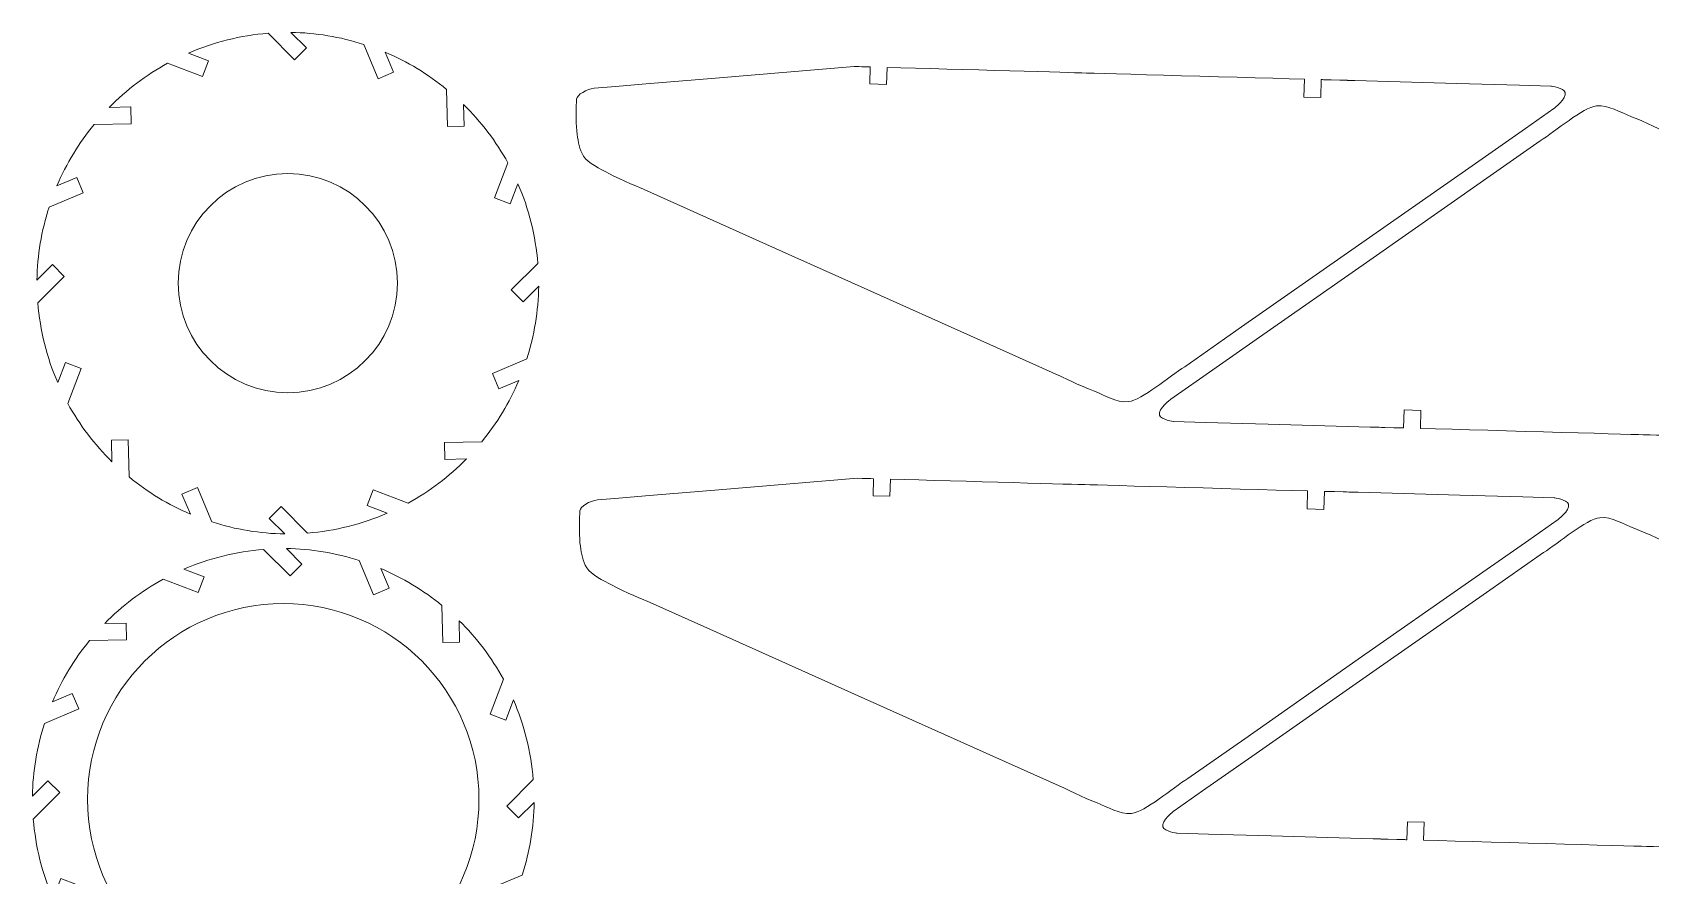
# Model space of a CAD drawing. Header units: millimetres. Extents: x -297 to 271, y -150 to 147.
# Drawn here: x -297.2 to -13.3, y -0.8 to 147.1 of the extents above; entities that cross this region are included whole.
import ezdxf

# ---------------------------------------------------------------- set-up
doc = ezdxf.new("R2010")
doc.units = ezdxf.units.MM
doc.header["$MEASUREMENT"] = 0
doc.layers.add('layer 1', color=7, linetype='Continuous')

msp = doc.modelspace()

# ---------------------------------------------------------------- linework, layer by layer
at = {"layer": 'layer 1', "color": 1, "lineweight": 9}
for points, knots in [([(-251.8144, 147.1419), (-251.8144, 147.1419), (-249.0903, 144.4178), (-249.0903, 144.4178), (-249.0903, 144.4178), (-249.0903, 144.4178), (-251.1722, 142.3359), (-251.1722, 142.3359), (-251.1722, 142.3359), (-251.1722, 142.3359), (-255.8145, 146.9782), (-255.8145, 146.9782), (-255.8145, 146.9782), (-260.6345, 146.5945), (-265.3645, 145.4228), (-269.8043, 143.5039), (-269.8043, 143.5039), (-269.8043, 143.5039), (-266.2523, 142.1496), (-266.2523, 142.1496), (-266.2523, 142.1496), (-266.2523, 142.1496), (-267.3013, 139.3979), (-267.3013, 139.3979), (-267.3013, 139.3979), (-267.3013, 139.3979), (-273.4385, 141.7378), (-273.4385, 141.7378), (-273.4385, 141.7378), (-277.2068, 139.6641), (-280.6629, 137.0411), (-283.6729, 133.972), (-283.6729, 133.972), (-283.6729, 133.972), (-279.9092, 134.0525), (-279.9092, 134.0525), (-279.9092, 134.0525), (-279.9092, 134.0525), (-279.8464, 131.109), (-279.8464, 131.109), (-279.8464, 131.109), (-279.8464, 131.109), (-286.3452, 130.969), (-286.3452, 130.969), (-286.3452, 130.969), (-289.0096, 127.7236), (-291.208, 124.0955), (-292.8474, 120.2308), (-292.8474, 120.2308), (-292.8474, 120.2308), (-289.3792, 121.6959), (-289.3792, 121.6959), (-289.3792, 121.6959), (-289.3792, 121.6959), (-288.2332, 118.9834), (-288.2332, 118.9834), (-288.2332, 118.9834), (-288.2332, 118.9834), (-294.242, 116.4456), (-294.242, 116.4456), (-294.242, 116.4456), (-295.572, 112.3218), (-296.2977, 108.0056), (-296.3675, 103.6788), (-296.3675, 103.6788), (-296.3675, 103.6788), (-293.6439, 106.4024), (-293.6439, 106.4024), (-293.6439, 106.4024), (-293.6439, 106.4024), (-291.562, 104.3205), (-291.562, 104.3205), (-291.562, 104.3205), (-291.562, 104.3205), (-296.2043, 99.6776), (-296.2043, 99.6776), (-296.2043, 99.6776), (-295.8191, 94.8554), (-294.6474, 90.1254), (-292.7285, 85.6856), (-292.7285, 85.6856), (-292.7285, 85.6856), (-291.3731, 89.2398), (-291.3731, 89.2398), (-291.3731, 89.2398), (-291.3731, 89.2398), (-288.622, 88.1908), (-288.622, 88.1908), (-288.622, 88.1908), (-288.622, 88.1908), (-290.9636, 82.0492), (-290.9636, 82.0492), (-290.9636, 82.0492), (-288.8919, 78.278), (-286.2688, 74.8111), (-283.1997, 71.7957), (-283.1997, 71.7957), (-283.1997, 71.7957), (-283.2807, 75.5831), (-283.2807, 75.5831), (-283.2807, 75.5831), (-283.2807, 75.5831), (-280.3367, 75.6459), (-280.3367, 75.6459), (-280.3367, 75.6459), (-280.3367, 75.6459), (-280.1967, 69.125), (-280.1967, 69.125), (-280.1967, 69.125), (-276.9399, 66.4581), (-273.3171, 64.2651), (-269.4471, 62.6258), (-269.4471, 62.6258), (-269.4471, 62.6258), (-270.9216, 66.1166), (-270.9216, 66.1166), (-270.9216, 66.1166), (-270.9216, 66.1166), (-268.2091, 67.2626), (-268.2091, 67.2626), (-268.2091, 67.2626), (-268.2091, 67.2626), (-265.6647, 61.2384), (-265.6647, 61.2384), (-265.6647, 61.2384), (-261.54, 59.9113), (-257.2292, 59.1965), (-252.9024, 59.1266), (-252.9024, 59.1266), (-252.9024, 59.1266), (-255.6265, 61.8507), (-255.6265, 61.8507), (-255.6265, 61.8507), (-255.6265, 61.8507), (-253.5446, 63.9326), (-253.5446, 63.9326), (-253.5446, 63.9326), (-253.5446, 63.9326), (-248.9017, 59.2903), (-248.9017, 59.2903), (-248.9017, 59.2903), (-244.0802, 59.6749), (-239.3502, 60.8466), (-234.9104, 62.7655), (-234.9104, 62.7655), (-234.9104, 62.7655), (-238.4646, 64.1209), (-238.4646, 64.1209), (-238.4646, 64.1209), (-238.4646, 64.1209), (-237.4156, 66.872), (-237.4156, 66.872), (-237.4156, 66.872), (-237.4156, 66.872), (-231.274, 64.5304), (-231.274, 64.5304), (-231.274, 64.5304), (-227.5028, 66.6022), (-224.0359, 69.2252), (-221.0205, 72.2943), (-221.0205, 72.2943), (-221.0205, 72.2943), (-224.8079, 72.2133), (-224.8079, 72.2133), (-224.8079, 72.2133), (-224.8079, 72.2133), (-224.8707, 75.1573), (-224.8707, 75.1573), (-224.8707, 75.1573), (-224.8707, 75.1573), (-218.3498, 75.2973), (-218.3498, 75.2973), (-218.3498, 75.2973), (-215.6829, 78.5541), (-213.4899, 82.1769), (-211.8506, 86.0469), (-211.8506, 86.0469), (-211.8506, 86.0469), (-215.3414, 84.5724), (-215.3414, 84.5724), (-215.3414, 84.5724), (-215.3414, 84.5724), (-216.4874, 87.2849), (-216.4874, 87.2849), (-216.4874, 87.2849), (-216.4874, 87.2849), (-210.4632, 89.8293), (-210.4632, 89.8293), (-210.4632, 89.8293), (-209.1362, 93.954), (-208.4214, 98.2648), (-208.3515, 102.5917), (-208.3515, 102.5917), (-208.3515, 102.5917), (-211.0756, 99.8676), (-211.0756, 99.8676), (-211.0756, 99.8676), (-211.0756, 99.8676), (-213.1575, 101.9495), (-213.1575, 101.9495), (-213.1575, 101.9495), (-213.1575, 101.9495), (-208.5152, 106.5924), (-208.5152, 106.5924), (-208.5152, 106.5924), (-208.8944, 111.409), (-210.0715, 116.1444), (-211.9904, 120.5842), (-211.9904, 120.5842), (-211.9904, 120.5842), (-213.3458, 117.0294), (-213.3458, 117.0294), (-213.3458, 117.0294), (-213.3458, 117.0294), (-216.0969, 118.0789), (-216.0969, 118.0789), (-216.0969, 118.0789), (-216.0969, 118.0789), (-213.7553, 124.22), (-213.7553, 124.22), (-213.7553, 124.22), (-215.8271, 127.9912), (-218.4501, 131.4581), (-221.5192, 134.4735), (-221.5192, 134.4735), (-221.5192, 134.4735), (-221.4382, 130.6861), (-221.4382, 130.6861), (-221.4382, 130.6861), (-221.4382, 130.6861), (-224.3822, 130.6233), (-224.3822, 130.6233), (-224.3822, 130.6233), (-224.3822, 130.6233), (-224.5222, 137.1442), (-224.5222, 137.1442), (-224.5222, 137.1442), (-227.779, 139.811), (-231.4018, 142.004), (-235.2718, 143.6434), (-235.2718, 143.6434), (-235.2718, 143.6434), (-233.7973, 140.1526), (-233.7973, 140.1526), (-233.7973, 140.1526), (-233.7973, 140.1526), (-236.5098, 139.0066), (-236.5098, 139.0066), (-236.5098, 139.0066), (-236.5098, 139.0066), (-239.0542, 145.0308), (-239.0542, 145.0308), (-239.0542, 145.0308), (-243.1788, 146.3578), (-247.4896, 147.0727), (-251.8165, 147.1425), (-251.8165, 147.1425), (-251.8165, 147.1425), (-251.8144, 147.1419), (-251.8144, 147.1419)], [0, 0, 0, 0, 0.01515152, 0.01515152, 0.01515152, 0.01515152, 0.03030303, 0.03030303, 0.03030303, 0.03030303, 0.04545455, 0.04545455, 0.04545455, 0.04545455, 0.06060606, 0.06060606, 0.06060606, 0.06060606, 0.07575758, 0.07575758, 0.07575758, 0.07575758, 0.09090909, 0.09090909, 0.09090909, 0.09090909, 0.10606061, 0.10606061, 0.10606061, 0.10606061, 0.12121212, 0.12121212, 0.12121212, 0.12121212, 0.13636364, 0.13636364, 0.13636364, 0.13636364, 0.15151515, 0.15151515, 0.15151515, 0.15151515, 0.16666667, 0.16666667, 0.16666667, 0.16666667, 0.18181818, 0.18181818, 0.18181818, 0.18181818, 0.1969697, 0.1969697, 0.1969697, 0.1969697, 0.21212121, 0.21212121, 0.21212121, 0.21212121, 0.22727273, 0.22727273, 0.22727273, 0.22727273, 0.24242424, 0.24242424, 0.24242424, 0.24242424, 0.25757576, 0.25757576, 0.25757576, 0.25757576, 0.27272727, 0.27272727, 0.27272727, 0.27272727, 0.28787879, 0.28787879, 0.28787879, 0.28787879, 0.3030303, 0.3030303, 0.3030303, 0.3030303, 0.31818182, 0.31818182, 0.31818182, 0.31818182, 0.33333333, 0.33333333, 0.33333333, 0.33333333, 0.34848485, 0.34848485, 0.34848485, 0.34848485, 0.36363636, 0.36363636, 0.36363636, 0.36363636, 0.37878788, 0.37878788, 0.37878788, 0.37878788, 0.39393939, 0.39393939, 0.39393939, 0.39393939, 0.40909091, 0.40909091, 0.40909091, 0.40909091, 0.42424242, 0.42424242, 0.42424242, 0.42424242, 0.43939394, 0.43939394, 0.43939394, 0.43939394, 0.45454545, 0.45454545, 0.45454545, 0.45454545, 0.46969697, 0.46969697, 0.46969697, 0.46969697, 0.48484848, 0.48484848, 0.48484848, 0.48484848, 0.5, 0.5, 0.5, 0.5, 0.51515152, 0.51515152, 0.51515152, 0.51515152, 0.53030303, 0.53030303, 0.53030303, 0.53030303, 0.54545455, 0.54545455, 0.54545455, 0.54545455, 0.56060606, 0.56060606, 0.56060606, 0.56060606, 0.57575758, 0.57575758, 0.57575758, 0.57575758, 0.59090909, 0.59090909, 0.59090909, 0.59090909, 0.60606061, 0.60606061, 0.60606061, 0.60606061, 0.62121212, 0.62121212, 0.62121212, 0.62121212, 0.63636364, 0.63636364, 0.63636364, 0.63636364, 0.65151515, 0.65151515, 0.65151515, 0.65151515, 0.66666667, 0.66666667, 0.66666667, 0.66666667, 0.68181818, 0.68181818, 0.68181818, 0.68181818, 0.6969697, 0.6969697, 0.6969697, 0.6969697, 0.71212121, 0.71212121, 0.71212121, 0.71212121, 0.72727273, 0.72727273, 0.72727273, 0.72727273, 0.74242424, 0.74242424, 0.74242424, 0.74242424, 0.75757576, 0.75757576, 0.75757576, 0.75757576, 0.77272727, 0.77272727, 0.77272727, 0.77272727, 0.78787879, 0.78787879, 0.78787879, 0.78787879, 0.8030303, 0.8030303, 0.8030303, 0.8030303, 0.81818182, 0.81818182, 0.81818182, 0.81818182, 0.83333333, 0.83333333, 0.83333333, 0.83333333, 0.84848485, 0.84848485, 0.84848485, 0.84848485, 0.86363636, 0.86363636, 0.86363636, 0.86363636, 0.87878788, 0.87878788, 0.87878788, 0.87878788, 0.89393939, 0.89393939, 0.89393939, 0.89393939, 0.90909091, 0.90909091, 0.90909091, 0.90909091, 0.92424242, 0.92424242, 0.92424242, 0.92424242, 0.93939394, 0.93939394, 0.93939394, 0.93939394, 0.95454545, 0.95454545, 0.95454545, 0.95454545, 0.96969697, 0.96969697, 0.96969697, 0.96969697, 1, 1, 1, 1]), ([(-233.1392, 103.1346), (-233.1392, 113.7496), (-241.7444, 122.3548), (-252.3594, 122.3548), (-252.3594, 122.3548), (-262.9744, 122.3548), (-271.5796, 113.7496), (-271.5796, 103.1346), (-271.5796, 103.1346), (-271.5796, 92.5196), (-262.9744, 83.9144), (-252.3594, 83.9144), (-252.3594, 83.9144), (-241.7444, 83.9144), (-233.1392, 92.5196), (-233.1392, 103.1346)], [0, 0, 0, 0, 0.2, 0.2, 0.2, 0.2, 0.4, 0.4, 0.4, 0.4, 0.6, 0.6, 0.6, 0.6, 1, 1, 1, 1]), ([(-252.6139, 56.5803), (-252.6139, 56.5803), (-249.8898, 53.8562), (-249.8898, 53.8562), (-249.8898, 53.8562), (-249.8898, 53.8562), (-251.9717, 51.7743), (-251.9717, 51.7743), (-251.9717, 51.7743), (-251.9717, 51.7743), (-256.614, 56.4166), (-256.614, 56.4166), (-256.614, 56.4166), (-261.434, 56.0329), (-266.164, 54.8612), (-270.6038, 52.9423), (-270.6038, 52.9423), (-270.6038, 52.9423), (-267.0518, 51.588), (-267.0518, 51.588), (-267.0518, 51.588), (-267.0518, 51.588), (-268.1008, 48.8363), (-268.1008, 48.8363), (-268.1008, 48.8363), (-268.1008, 48.8363), (-274.238, 51.1762), (-274.238, 51.1762), (-274.238, 51.1762), (-278.0063, 49.1025), (-281.4624, 46.4795), (-284.4724, 43.4104), (-284.4724, 43.4104), (-284.4724, 43.4104), (-280.7087, 43.4909), (-280.7087, 43.4909), (-280.7087, 43.4909), (-280.7087, 43.4909), (-280.6459, 40.5474), (-280.6459, 40.5474), (-280.6459, 40.5474), (-280.6459, 40.5474), (-287.1447, 40.4074), (-287.1447, 40.4074), (-287.1447, 40.4074), (-289.8092, 37.162), (-292.0076, 33.5339), (-293.647, 29.6692), (-293.647, 29.6692), (-293.647, 29.6692), (-290.1788, 31.1343), (-290.1788, 31.1343), (-290.1788, 31.1343), (-290.1788, 31.1343), (-289.0328, 28.4218), (-289.0328, 28.4218), (-289.0328, 28.4218), (-289.0328, 28.4218), (-295.0416, 25.884), (-295.0416, 25.884), (-295.0416, 25.884), (-296.3715, 21.7601), (-297.0972, 17.4439), (-297.167, 13.1171), (-297.167, 13.1171), (-297.167, 13.1171), (-294.4434, 15.8407), (-294.4434, 15.8407), (-294.4434, 15.8407), (-294.4434, 15.8407), (-292.3615, 13.7588), (-292.3615, 13.7588), (-292.3615, 13.7588), (-292.3615, 13.7588), (-297.0038, 9.1159), (-297.0038, 9.1159), (-297.0038, 9.1159), (-296.6186, 4.2937), (-295.4469, -0.4362), (-293.528, -4.876), (-293.528, -4.876), (-293.528, -4.876), (-292.1726, -1.3218), (-292.1726, -1.3218), (-292.1726, -1.3218), (-292.1726, -1.3218), (-289.4215, -2.3708), (-289.4215, -2.3708), (-289.4215, -2.3708), (-289.4215, -2.3708), (-291.7631, -8.5124), (-291.7631, -8.5124), (-291.7631, -8.5124), (-289.6914, -12.2836), (-287.0683, -15.7505), (-283.9992, -18.7659), (-283.9992, -18.7659), (-283.9992, -18.7659), (-284.0802, -14.9785), (-284.0802, -14.9785), (-284.0802, -14.9785), (-284.0802, -14.9785), (-281.1362, -14.9157), (-281.1362, -14.9157), (-281.1362, -14.9157), (-281.1362, -14.9157), (-280.9962, -21.4366), (-280.9962, -21.4366), (-280.9962, -21.4366), (-277.7394, -24.1034), (-274.1166, -26.2964), (-270.2466, -27.9357), (-270.2466, -27.9357), (-270.2466, -27.9357), (-271.7211, -24.4449), (-271.7211, -24.4449), (-271.7211, -24.4449), (-271.7211, -24.4449), (-269.0086, -23.2989), (-269.0086, -23.2989), (-269.0086, -23.2989), (-269.0086, -23.2989), (-266.4642, -29.3231), (-266.4642, -29.3231), (-266.4642, -29.3231), (-262.3395, -30.6502), (-258.0287, -31.3651), (-253.7019, -31.4349), (-253.7019, -31.4349), (-253.7019, -31.4349), (-256.426, -28.7108), (-256.426, -28.7108), (-256.426, -28.7108), (-256.426, -28.7108), (-254.3441, -26.6289), (-254.3441, -26.6289), (-254.3441, -26.6289), (-254.3441, -26.6289), (-249.7012, -31.2712), (-249.7012, -31.2712), (-249.7012, -31.2712), (-244.8798, -30.8867), (-240.1498, -29.715), (-235.71, -27.7961), (-235.71, -27.7961), (-235.71, -27.7961), (-239.2642, -26.4407), (-239.2642, -26.4407), (-239.2642, -26.4407), (-239.2642, -26.4407), (-238.2152, -23.6896), (-238.2152, -23.6896), (-238.2152, -23.6896), (-238.2152, -23.6896), (-232.0736, -26.0312), (-232.0736, -26.0312), (-232.0736, -26.0312), (-228.3024, -23.9593), (-224.8355, -21.3363), (-221.8201, -18.2672), (-221.8201, -18.2672), (-221.8201, -18.2672), (-225.6075, -18.3482), (-225.6075, -18.3482), (-225.6075, -18.3482), (-225.6075, -18.3482), (-225.6703, -15.4042), (-225.6703, -15.4042), (-225.6703, -15.4042), (-225.6703, -15.4042), (-219.1494, -15.2642), (-219.1494, -15.2642), (-219.1494, -15.2642), (-216.4826, -12.0074), (-214.2895, -8.3846), (-212.6502, -4.5146), (-212.6502, -4.5146), (-212.6502, -4.5146), (-216.141, -5.9891), (-216.141, -5.9891), (-216.141, -5.9891), (-216.141, -5.9891), (-217.287, -3.2766), (-217.287, -3.2766), (-217.287, -3.2766), (-217.287, -3.2766), (-211.2628, -0.7322), (-211.2628, -0.7322), (-211.2628, -0.7322), (-209.9357, 3.3923), (-209.2209, 7.7031), (-209.151, 12.0299), (-209.151, 12.0299), (-209.151, 12.0299), (-211.8751, 9.3058), (-211.8751, 9.3058), (-211.8751, 9.3058), (-211.8751, 9.3058), (-213.957, 11.3877), (-213.957, 11.3877), (-213.957, 11.3877), (-213.957, 11.3877), (-209.3147, 16.0306), (-209.3147, 16.0306), (-209.3147, 16.0306), (-209.6939, 20.8474), (-210.871, 25.5828), (-212.7899, 30.0226), (-212.7899, 30.0226), (-212.7899, 30.0226), (-214.1453, 26.4678), (-214.1453, 26.4678), (-214.1453, 26.4678), (-214.1453, 26.4678), (-216.8964, 27.5173), (-216.8964, 27.5173), (-216.8964, 27.5173), (-216.8964, 27.5173), (-214.5548, 33.6584), (-214.5548, 33.6584), (-214.5548, 33.6584), (-216.6266, 37.4295), (-219.2496, 40.8964), (-222.3187, 43.9118), (-222.3187, 43.9118), (-222.3187, 43.9118), (-222.2377, 40.1244), (-222.2377, 40.1244), (-222.2377, 40.1244), (-222.2377, 40.1244), (-225.1817, 40.0616), (-225.1817, 40.0616), (-225.1817, 40.0616), (-225.1817, 40.0616), (-225.3217, 46.5825), (-225.3217, 46.5825), (-225.3217, 46.5825), (-228.5785, 49.2494), (-232.2013, 51.4424), (-236.0713, 53.0817), (-236.0713, 53.0817), (-236.0713, 53.0817), (-234.5968, 49.5909), (-234.5968, 49.5909), (-234.5968, 49.5909), (-234.5968, 49.5909), (-237.3093, 48.4449), (-237.3093, 48.4449), (-237.3093, 48.4449), (-237.3093, 48.4449), (-239.8537, 54.4691), (-239.8537, 54.4691), (-239.8537, 54.4691), (-243.9784, 55.7962), (-248.2892, 56.5111), (-252.6161, 56.5809), (-252.6161, 56.5809), (-252.6161, 56.5809), (-252.6139, 56.5803), (-252.6139, 56.5803)], [0, 0, 0, 0, 0.01515152, 0.01515152, 0.01515152, 0.01515152, 0.03030303, 0.03030303, 0.03030303, 0.03030303, 0.04545455, 0.04545455, 0.04545455, 0.04545455, 0.06060606, 0.06060606, 0.06060606, 0.06060606, 0.07575758, 0.07575758, 0.07575758, 0.07575758, 0.09090909, 0.09090909, 0.09090909, 0.09090909, 0.10606061, 0.10606061, 0.10606061, 0.10606061, 0.12121212, 0.12121212, 0.12121212, 0.12121212, 0.13636364, 0.13636364, 0.13636364, 0.13636364, 0.15151515, 0.15151515, 0.15151515, 0.15151515, 0.16666667, 0.16666667, 0.16666667, 0.16666667, 0.18181818, 0.18181818, 0.18181818, 0.18181818, 0.1969697, 0.1969697, 0.1969697, 0.1969697, 0.21212121, 0.21212121, 0.21212121, 0.21212121, 0.22727273, 0.22727273, 0.22727273, 0.22727273, 0.24242424, 0.24242424, 0.24242424, 0.24242424, 0.25757576, 0.25757576, 0.25757576, 0.25757576, 0.27272727, 0.27272727, 0.27272727, 0.27272727, 0.28787879, 0.28787879, 0.28787879, 0.28787879, 0.3030303, 0.3030303, 0.3030303, 0.3030303, 0.31818182, 0.31818182, 0.31818182, 0.31818182, 0.33333333, 0.33333333, 0.33333333, 0.33333333, 0.34848485, 0.34848485, 0.34848485, 0.34848485, 0.36363636, 0.36363636, 0.36363636, 0.36363636, 0.37878788, 0.37878788, 0.37878788, 0.37878788, 0.39393939, 0.39393939, 0.39393939, 0.39393939, 0.40909091, 0.40909091, 0.40909091, 0.40909091, 0.42424242, 0.42424242, 0.42424242, 0.42424242, 0.43939394, 0.43939394, 0.43939394, 0.43939394, 0.45454545, 0.45454545, 0.45454545, 0.45454545, 0.46969697, 0.46969697, 0.46969697, 0.46969697, 0.48484848, 0.48484848, 0.48484848, 0.48484848, 0.5, 0.5, 0.5, 0.5, 0.51515152, 0.51515152, 0.51515152, 0.51515152, 0.53030303, 0.53030303, 0.53030303, 0.53030303, 0.54545455, 0.54545455, 0.54545455, 0.54545455, 0.56060606, 0.56060606, 0.56060606, 0.56060606, 0.57575758, 0.57575758, 0.57575758, 0.57575758, 0.59090909, 0.59090909, 0.59090909, 0.59090909, 0.60606061, 0.60606061, 0.60606061, 0.60606061, 0.62121212, 0.62121212, 0.62121212, 0.62121212, 0.63636364, 0.63636364, 0.63636364, 0.63636364, 0.65151515, 0.65151515, 0.65151515, 0.65151515, 0.66666667, 0.66666667, 0.66666667, 0.66666667, 0.68181818, 0.68181818, 0.68181818, 0.68181818, 0.6969697, 0.6969697, 0.6969697, 0.6969697, 0.71212121, 0.71212121, 0.71212121, 0.71212121, 0.72727273, 0.72727273, 0.72727273, 0.72727273, 0.74242424, 0.74242424, 0.74242424, 0.74242424, 0.75757576, 0.75757576, 0.75757576, 0.75757576, 0.77272727, 0.77272727, 0.77272727, 0.77272727, 0.78787879, 0.78787879, 0.78787879, 0.78787879, 0.8030303, 0.8030303, 0.8030303, 0.8030303, 0.81818182, 0.81818182, 0.81818182, 0.81818182, 0.83333333, 0.83333333, 0.83333333, 0.83333333, 0.84848485, 0.84848485, 0.84848485, 0.84848485, 0.86363636, 0.86363636, 0.86363636, 0.86363636, 0.87878788, 0.87878788, 0.87878788, 0.87878788, 0.89393939, 0.89393939, 0.89393939, 0.89393939, 0.90909091, 0.90909091, 0.90909091, 0.90909091, 0.92424242, 0.92424242, 0.92424242, 0.92424242, 0.93939394, 0.93939394, 0.93939394, 0.93939394, 0.95454545, 0.95454545, 0.95454545, 0.95454545, 0.96969697, 0.96969697, 0.96969697, 0.96969697, 1, 1, 1, 1]), ([(-218.8296, 12.5729), (-218.8296, 31.5324), (-234.1993, 46.9021), (-253.1588, 46.9021), (-253.1588, 46.9021), (-272.1183, 46.9021), (-287.488, 31.5324), (-287.488, 12.5729), (-287.488, 12.5729), (-287.488, -6.3866), (-272.1183, -21.7563), (-253.1588, -21.7563), (-253.1588, -21.7563), (-234.1993, -21.7563), (-218.8296, -6.3866), (-218.8296, 12.5729)], [0, 0, 0, 0, 0.2, 0.2, 0.2, 0.2, 0.4, 0.4, 0.4, 0.4, 0.6, 0.6, 0.6, 0.6, 1, 1, 1, 1])]:
    msp.add_open_spline(points, degree=3, knots=knots, dxfattribs=at)
at = {"layer": 'layer 1', "color": 1, "lineweight": 20}
for points in [[(-30.8126, 137.7186), (-30.8126, 137.7186), (-36.3193, 137.8731), (-36.3193, 137.8731), (-36.3193, 137.8731), (-36.3193, 137.8731), (-47.3327, 138.1832), (-47.3327, 138.1832), (-47.3327, 138.1832), (-47.3327, 138.1832), (-65.2038, 138.6856), (-65.2038, 138.6856), (-65.2038, 138.6856), (-68.7133, 138.7843), (-64.2831, 138.6606), (-67.8161, 138.7594), (-67.8161, 138.7594), (-67.8161, 138.7594), (-69.3594, 138.803), (-69.3594, 138.803), (-69.3594, 138.803), (-69.3594, 138.803), (-70.0179, 138.8211), (-70.3474, 138.8302), (-70.3474, 138.8302), (-70.5959, 138.8371), (-70.8444, 138.8442), (-71.0929, 138.8512), (-71.0929, 138.8512), (-71.0929, 138.8512), (-71.1887, 135.6964), (-71.1887, 135.6964), (-71.1887, 135.6964), (-71.1887, 135.6964), (-74.1435, 135.7861), (-74.1435, 135.7861), (-74.1435, 135.7861), (-74.1435, 135.7861), (-74.0479, 138.9343), (-74.0479, 138.9343), (-74.0479, 138.9343), (-87.475, 139.3121), (-113.4123, 140.0418), (-113.4123, 140.0418), (-113.4123, 140.0418), (-113.4123, 140.0418), (-134.9502, 140.6476), (-147.2398, 140.9933), (-147.2398, 140.9933), (-147.2398, 140.9933), (-147.3304, 138.0082), (-147.3304, 138.0082), (-147.3304, 138.0082), (-147.3304, 138.0082), (-150.2852, 138.0979), (-150.2852, 138.0979), (-150.2852, 138.0979), (-150.2852, 138.0979), (-150.1948, 141.0764), (-150.1948, 141.0764), (-150.1948, 141.0764), (-150.8584, 141.0948), (-151.522, 141.113), (-152.1856, 141.1324), (-152.1856, 141.1324), (-152.1957, 141.1327), (-152.1744, 141.1321), (-152.2154, 141.1333), (-152.2154, 141.1333), (-152.2154, 141.1333), (-153.0039, 141.1545), (-153.0039, 141.1545), (-153.0039, 141.1545), (-153.0039, 141.1545), (-177.3362, 139.1249), (-177.3362, 139.1249), (-177.3362, 139.1249), (-177.3362, 139.1249), (-189.5026, 138.1107), (-189.5026, 138.1107), (-189.5026, 138.1107), (-189.5026, 138.1107), (-195.5858, 137.6033), (-195.5858, 137.6033), (-195.5858, 137.6033), (-195.5858, 137.6033), (-198.6277, 137.3493), (-198.6277, 137.3493), (-198.6277, 137.3493), (-199.9247, 137.1896), (-201.6594, 136.1892), (-201.7145, 135.4362), (-201.7145, 135.4362), (-201.7145, 135.4362), (-201.7605, 133.7777), (-201.7605, 133.7777), (-201.7605, 133.7777), (-201.7605, 133.7777), (-201.8418, 130.6495), (-201.6187, 129.2398), (-201.6187, 129.2398), (-201.3955, 127.83), (-201.2656, 126.719), (-200.4787, 125.4304), (-200.4787, 125.4304), (-199.6918, 124.1418), (-197.7058, 123.3046), (-195.9399, 122.3147), (-195.9399, 122.3147), (-194.174, 121.3248), (-189.8775, 119.595), (-189.8775, 119.595), (-189.8775, 119.595), (-189.8775, 119.595), (-177.7532, 114.1539), (-177.7532, 114.1539), (-177.7532, 114.1539), (-177.7532, 114.1539), (-165.6294, 108.7139), (-165.6294, 108.7139), (-165.6294, 108.7139), (-165.6294, 108.7139), (-153.5051, 103.2739), (-153.5051, 103.2739), (-153.5051, 103.2739), (-153.5051, 103.2739), (-129.2565, 92.3928), (-129.2565, 92.3928), (-129.2565, 92.3928), (-129.2565, 92.3928), (-117.1322, 86.9528), (-117.1322, 86.9528), (-117.1322, 86.9528), (-117.1322, 86.9528), (-113.1081, 84.9991), (-111.0703, 84.2325), (-111.0703, 84.2325), (-109.0325, 83.4659), (-107.1125, 82.1571), (-104.9406, 82.3473), (-104.9406, 82.3473), (-102.5699, 82.6094), (-97.7401, 86.7917), (-95.0463, 88.4814), (-95.0463, 88.4814), (-95.0463, 88.4814), (-85.0847, 95.4512), (-85.0847, 95.4512), (-85.0847, 95.4512), (-85.0847, 95.4512), (-65.161, 109.3891), (-65.161, 109.3891), (-65.161, 109.3891), (-65.161, 109.3891), (-45.2373, 123.3275), (-45.2373, 123.3275), (-45.2373, 123.3275), (-45.2373, 123.3275), (-35.2757, 130.2967), (-35.2757, 130.2967), (-35.2757, 130.2967), (-35.2757, 130.2967), (-30.2955, 133.7813), (-30.2955, 133.7813), (-30.2955, 133.7813), (-30.2955, 133.7813), (-27.9701, 135.5188), (-28.3059, 136.5918), (-28.3059, 136.5918), (-28.5581, 137.3976), (-30.8129, 137.7185), (-30.8129, 137.7185), (-30.8129, 137.7185), (-30.8129, 137.7185), (-30.8126, 137.7186), (-30.8126, 137.7186)], [(-96.9406, 78.8621), (-96.9406, 78.8621), (-91.4339, 78.7076), (-91.4339, 78.7076), (-91.4339, 78.7076), (-91.4339, 78.7076), (-80.4205, 78.3975), (-80.4205, 78.3975), (-80.4205, 78.3975), (-80.4205, 78.3975), (-62.5494, 77.8951), (-62.5494, 77.8951), (-62.5494, 77.8951), (-59.0399, 77.7964), (-63.4701, 77.9201), (-59.9371, 77.8213), (-59.9371, 77.8213), (-59.9371, 77.8213), (-58.3938, 77.7777), (-58.3938, 77.7777), (-58.3938, 77.7777), (-58.3938, 77.7777), (-57.7353, 77.7597), (-57.4058, 77.7505), (-57.4058, 77.7505), (-57.1573, 77.7435), (-56.9088, 77.7365), (-56.6603, 77.7296), (-56.6603, 77.7296), (-56.6603, 77.7296), (-56.5645, 80.8844), (-56.5645, 80.8844), (-56.5645, 80.8844), (-56.5645, 80.8844), (-53.6097, 80.7947), (-53.6097, 80.7947), (-53.6097, 80.7947), (-53.6097, 80.7947), (-53.7053, 77.6465), (-53.7053, 77.6465), (-53.7053, 77.6465), (-40.2782, 77.2687), (-14.3408, 76.539), (-14.3408, 76.539), (-14.3408, 76.539), (-14.3408, 76.539), (7.1971, 75.9332), (19.4866, 75.5875), (19.4866, 75.5875), (19.4866, 75.5875), (19.5772, 78.5726), (19.5772, 78.5726), (19.5772, 78.5726), (19.5772, 78.5726), (22.532, 78.4829), (22.532, 78.4829), (22.532, 78.4829), (22.532, 78.4829), (22.4416, 75.5044), (22.4416, 75.5044), (22.4416, 75.5044), (23.1052, 75.4859), (23.7688, 75.4678), (24.4323, 75.4484), (24.4323, 75.4484), (24.4425, 75.4481), (24.421, 75.4487), (24.4621, 75.4476), (24.4621, 75.4476), (24.4621, 75.4476), (25.2506, 75.4265), (25.2506, 75.4265), (25.2506, 75.4265), (25.2506, 75.4265), (49.5829, 77.4561), (49.5829, 77.4561), (49.5829, 77.4561), (49.5829, 77.4561), (61.7493, 78.4703), (61.7493, 78.4703), (61.7493, 78.4703), (61.7493, 78.4703), (67.8325, 78.9777), (67.8325, 78.9777), (67.8325, 78.9777), (67.8325, 78.9777), (70.8744, 79.2317), (70.8744, 79.2317), (70.8744, 79.2317), (72.1714, 79.3914), (73.9061, 80.3918), (73.9611, 81.1448), (73.9611, 81.1448), (73.9611, 81.1448), (74.0069, 82.8033), (74.0069, 82.8033), (74.0069, 82.8033), (74.0069, 82.8033), (74.0883, 85.9314), (73.8651, 87.3412), (73.8651, 87.3412), (73.6419, 88.751), (73.5119, 89.862), (72.725, 91.1506), (72.725, 91.1506), (71.9381, 92.4392), (69.9521, 93.2764), (68.1862, 94.2663), (68.1862, 94.2663), (66.4203, 95.2562), (62.1237, 96.986), (62.1237, 96.986), (62.1237, 96.986), (62.1237, 96.986), (49.9994, 102.4271), (49.9994, 102.4271), (49.9994, 102.4271), (49.9994, 102.4271), (37.8756, 107.8671), (37.8756, 107.8671), (37.8756, 107.8671), (37.8756, 107.8671), (25.7513, 113.3071), (25.7513, 113.3071), (25.7513, 113.3071), (25.7513, 113.3071), (1.5027, 124.1882), (1.5027, 124.1882), (1.5027, 124.1882), (1.5027, 124.1882), (-10.6216, 129.6282), (-10.6216, 129.6282), (-10.6216, 129.6282), (-10.6216, 129.6282), (-14.6456, 131.5819), (-16.6835, 132.3485), (-16.6835, 132.3485), (-18.7213, 133.1151), (-20.6413, 134.4239), (-22.8132, 134.2337), (-22.8132, 134.2337), (-25.1839, 133.9716), (-30.0137, 129.7893), (-32.7075, 128.0996), (-32.7075, 128.0996), (-32.7075, 128.0996), (-42.6691, 121.1298), (-42.6691, 121.1298), (-42.6691, 121.1298), (-42.6691, 121.1298), (-62.5928, 107.1919), (-62.5928, 107.1919), (-62.5928, 107.1919), (-62.5928, 107.1919), (-82.5165, 93.2535), (-82.5165, 93.2535), (-82.5165, 93.2535), (-82.5165, 93.2535), (-92.4781, 86.2843), (-92.4781, 86.2843), (-92.4781, 86.2843), (-92.4781, 86.2843), (-97.4583, 82.7997), (-97.4583, 82.7997), (-97.4583, 82.7997), (-97.4583, 82.7997), (-99.7837, 81.0622), (-99.4479, 79.9892), (-99.4479, 79.9892), (-99.1957, 79.1834), (-96.9409, 78.8625), (-96.9409, 78.8625), (-96.9409, 78.8625), (-96.9409, 78.8625), (-96.9406, 78.8621), (-96.9406, 78.8621)], [(-30.2482, 65.4697), (-30.2482, 65.4697), (-35.7549, 65.6242), (-35.7549, 65.6242), (-35.7549, 65.6242), (-35.7549, 65.6242), (-46.7683, 65.9343), (-46.7683, 65.9343), (-46.7683, 65.9343), (-46.7683, 65.9343), (-64.6394, 66.4366), (-64.6394, 66.4366), (-64.6394, 66.4366), (-68.1489, 66.5353), (-63.7187, 66.4116), (-67.2517, 66.5104), (-67.2517, 66.5104), (-67.2517, 66.5104), (-68.795, 66.5539), (-68.795, 66.5539), (-68.795, 66.5539), (-68.795, 66.5539), (-69.4535, 66.572), (-69.783, 66.5811), (-69.783, 66.5811), (-70.0315, 66.588), (-70.28, 66.5951), (-70.5285, 66.6021), (-70.5285, 66.6021), (-70.5285, 66.6021), (-70.6243, 63.4473), (-70.6243, 63.4473), (-70.6243, 63.4473), (-70.6243, 63.4473), (-73.5791, 63.537), (-73.5791, 63.537), (-73.5791, 63.537), (-73.5791, 63.537), (-73.4835, 66.6852), (-73.4835, 66.6852), (-73.4835, 66.6852), (-86.9106, 67.063), (-112.8479, 67.7927), (-112.8479, 67.7927), (-112.8479, 67.7927), (-112.8479, 67.7927), (-134.3858, 68.3985), (-146.6754, 68.7442), (-146.6754, 68.7442), (-146.6754, 68.7442), (-146.766, 65.7591), (-146.766, 65.7591), (-146.766, 65.7591), (-146.766, 65.7591), (-149.7208, 65.8488), (-149.7208, 65.8488), (-149.7208, 65.8488), (-149.7208, 65.8488), (-149.6304, 68.8273), (-149.6304, 68.8273), (-149.6304, 68.8273), (-150.294, 68.8457), (-150.9576, 68.8639), (-151.6212, 68.8833), (-151.6212, 68.8833), (-151.6313, 68.8836), (-151.61, 68.883), (-151.651, 68.8841), (-151.651, 68.8841), (-151.651, 68.8841), (-152.4395, 68.9053), (-152.4395, 68.9053), (-152.4395, 68.9053), (-152.4395, 68.9053), (-176.7718, 66.8757), (-176.7718, 66.8757), (-176.7718, 66.8757), (-176.7718, 66.8757), (-188.9382, 65.8615), (-188.9382, 65.8615), (-188.9382, 65.8615), (-188.9382, 65.8615), (-195.0214, 65.3541), (-195.0214, 65.3541), (-195.0214, 65.3541), (-195.0214, 65.3541), (-198.0633, 65.1001), (-198.0633, 65.1001), (-198.0633, 65.1001), (-199.3603, 64.9404), (-201.095, 63.94), (-201.1501, 63.187), (-201.1501, 63.187), (-201.1501, 63.187), (-201.1961, 61.5285), (-201.1961, 61.5285), (-201.1961, 61.5285), (-201.1961, 61.5285), (-201.2774, 58.4003), (-201.0543, 56.9906), (-201.0543, 56.9906), (-200.8311, 55.5808), (-200.7012, 54.4698), (-199.9143, 53.1812), (-199.9143, 53.1812), (-199.1274, 51.8926), (-197.1414, 51.0554), (-195.3755, 50.0655), (-195.3755, 50.0655), (-193.6096, 49.0756), (-189.3131, 47.3458), (-189.3131, 47.3458), (-189.3131, 47.3458), (-189.3131, 47.3458), (-177.1888, 41.9047), (-177.1888, 41.9047), (-177.1888, 41.9047), (-177.1888, 41.9047), (-165.065, 36.4647), (-165.065, 36.4647), (-165.065, 36.4647), (-165.065, 36.4647), (-152.9407, 31.0247), (-152.9407, 31.0247), (-152.9407, 31.0247), (-152.9407, 31.0247), (-128.6921, 20.1436), (-128.6921, 20.1436), (-128.6921, 20.1436), (-128.6921, 20.1436), (-116.5678, 14.7036), (-116.5678, 14.7036), (-116.5678, 14.7036), (-116.5678, 14.7036), (-112.5437, 12.7499), (-110.5059, 11.9833), (-110.5059, 11.9833), (-108.4681, 11.2167), (-106.5481, 9.9079), (-104.3762, 10.0981), (-104.3762, 10.0981), (-102.0055, 10.3602), (-97.1757, 14.5425), (-94.4819, 16.2322), (-94.4819, 16.2322), (-94.4819, 16.2322), (-84.5203, 23.202), (-84.5203, 23.202), (-84.5203, 23.202), (-84.5203, 23.202), (-64.5966, 37.1399), (-64.5966, 37.1399), (-64.5966, 37.1399), (-64.5966, 37.1399), (-44.6729, 51.0783), (-44.6729, 51.0783), (-44.6729, 51.0783), (-44.6729, 51.0783), (-34.7113, 58.0475), (-34.7113, 58.0475), (-34.7113, 58.0475), (-34.7113, 58.0475), (-29.7311, 61.5321), (-29.7311, 61.5321), (-29.7311, 61.5321), (-29.7311, 61.5321), (-27.4057, 63.2696), (-27.7415, 64.3426), (-27.7415, 64.3426), (-27.9937, 65.1484), (-30.2485, 65.4693), (-30.2485, 65.4693), (-30.2485, 65.4693), (-30.2485, 65.4693), (-30.2482, 65.4697), (-30.2482, 65.4697)], [(-96.3762, 6.6132), (-96.3762, 6.6132), (-90.8695, 6.4587), (-90.8695, 6.4587), (-90.8695, 6.4587), (-90.8695, 6.4587), (-79.8561, 6.1486), (-79.8561, 6.1486), (-79.8561, 6.1486), (-79.8561, 6.1486), (-61.985, 5.6462), (-61.985, 5.6462), (-61.985, 5.6462), (-58.4755, 5.5475), (-62.9057, 5.6712), (-59.3727, 5.5724), (-59.3727, 5.5724), (-59.3727, 5.5724), (-57.8294, 5.5288), (-57.8294, 5.5288), (-57.8294, 5.5288), (-57.8294, 5.5288), (-57.1709, 5.5108), (-56.8414, 5.5016), (-56.8414, 5.5016), (-56.5929, 5.4946), (-56.3444, 5.4876), (-56.0959, 5.4807), (-56.0959, 5.4807), (-56.0959, 5.4807), (-56.0001, 8.6355), (-56.0001, 8.6355), (-56.0001, 8.6355), (-56.0001, 8.6355), (-53.0453, 8.5458), (-53.0453, 8.5458), (-53.0453, 8.5458), (-53.0453, 8.5458), (-53.1409, 5.3976), (-53.1409, 5.3976), (-53.1409, 5.3976), (-39.7138, 5.0198), (-13.7764, 4.2901), (-13.7764, 4.2901), (-13.7764, 4.2901), (-13.7764, 4.2901), (7.7615, 3.6843), (20.051, 3.3386), (20.051, 3.3386), (20.051, 3.3386), (20.1416, 6.3237), (20.1416, 6.3237), (20.1416, 6.3237), (20.1416, 6.3237), (23.0964, 6.234), (23.0964, 6.234), (23.0964, 6.234), (23.0964, 6.234), (23.006, 3.2555), (23.006, 3.2555), (23.006, 3.2555), (23.6696, 3.237), (24.3332, 3.2189), (24.9967, 3.1995), (24.9967, 3.1995), (25.0069, 3.1992), (24.9854, 3.1998), (25.0265, 3.1987), (25.0265, 3.1987), (25.0265, 3.1987), (25.815, 3.1776), (25.815, 3.1776), (25.815, 3.1776), (25.815, 3.1776), (50.1473, 5.2072), (50.1473, 5.2072), (50.1473, 5.2072), (50.1473, 5.2072), (62.3137, 6.2214), (62.3137, 6.2214), (62.3137, 6.2214), (62.3137, 6.2214), (68.3969, 6.7288), (68.3969, 6.7288), (68.3969, 6.7288), (68.3969, 6.7288), (71.4388, 6.9828), (71.4388, 6.9828), (71.4388, 6.9828), (72.7358, 7.1425), (74.4705, 8.1429), (74.5255, 8.8959), (74.5255, 8.8959), (74.5255, 8.8959), (74.5713, 10.5544), (74.5713, 10.5544), (74.5713, 10.5544), (74.5713, 10.5544), (74.6527, 13.6825), (74.4295, 15.0923), (74.4295, 15.0923), (74.2063, 16.5021), (74.0763, 17.6131), (73.2894, 18.9017), (73.2894, 18.9017), (72.5025, 20.1903), (70.5165, 21.0275), (68.7506, 22.0174), (68.7506, 22.0174), (66.9847, 23.0073), (62.6881, 24.7371), (62.6881, 24.7371), (62.6881, 24.7371), (62.6881, 24.7371), (50.5638, 30.1782), (50.5638, 30.1782), (50.5638, 30.1782), (50.5638, 30.1782), (38.44, 35.6182), (38.44, 35.6182), (38.44, 35.6182), (38.44, 35.6182), (26.3157, 41.0582), (26.3157, 41.0582), (26.3157, 41.0582), (26.3157, 41.0582), (2.0671, 51.9393), (2.0671, 51.9393), (2.0671, 51.9393), (2.0671, 51.9393), (-10.0572, 57.3793), (-10.0572, 57.3793), (-10.0572, 57.3793), (-10.0572, 57.3793), (-14.0812, 59.333), (-16.1191, 60.0996), (-16.1191, 60.0996), (-18.1569, 60.8662), (-20.0769, 62.175), (-22.2488, 61.9848), (-22.2488, 61.9848), (-24.6195, 61.7227), (-29.4493, 57.5404), (-32.1431, 55.8507), (-32.1431, 55.8507), (-32.1431, 55.8507), (-42.1047, 48.8809), (-42.1047, 48.8809), (-42.1047, 48.8809), (-42.1047, 48.8809), (-62.0284, 34.943), (-62.0284, 34.943), (-62.0284, 34.943), (-62.0284, 34.943), (-81.9521, 21.0046), (-81.9521, 21.0046), (-81.9521, 21.0046), (-81.9521, 21.0046), (-91.9137, 14.0354), (-91.9137, 14.0354), (-91.9137, 14.0354), (-91.9137, 14.0354), (-96.8939, 10.5508), (-96.8939, 10.5508), (-96.8939, 10.5508), (-96.8939, 10.5508), (-99.2193, 8.8133), (-98.8835, 7.7403), (-98.8835, 7.7403), (-98.6313, 6.9345), (-96.3765, 6.6136), (-96.3765, 6.6136), (-96.3765, 6.6136), (-96.3765, 6.6136), (-96.3762, 6.6132), (-96.3762, 6.6132)]]:
    msp.add_open_spline(points, degree=3, knots=[0, 0, 0, 0, 0.02222222, 0.02222222, 0.02222222, 0.02222222, 0.04444444, 0.04444444, 0.04444444, 0.04444444, 0.06666667, 0.06666667, 0.06666667, 0.06666667, 0.08888889, 0.08888889, 0.08888889, 0.08888889, 0.11111111, 0.11111111, 0.11111111, 0.11111111, 0.13333333, 0.13333333, 0.13333333, 0.13333333, 0.15555556, 0.15555556, 0.15555556, 0.15555556, 0.17777778, 0.17777778, 0.17777778, 0.17777778, 0.2, 0.2, 0.2, 0.2, 0.22222222, 0.22222222, 0.22222222, 0.22222222, 0.24444444, 0.24444444, 0.24444444, 0.24444444, 0.26666667, 0.26666667, 0.26666667, 0.26666667, 0.28888889, 0.28888889, 0.28888889, 0.28888889, 0.31111111, 0.31111111, 0.31111111, 0.31111111, 0.33333333, 0.33333333, 0.33333333, 0.33333333, 0.35555556, 0.35555556, 0.35555556, 0.35555556, 0.37777778, 0.37777778, 0.37777778, 0.37777778, 0.4, 0.4, 0.4, 0.4, 0.42222222, 0.42222222, 0.42222222, 0.42222222, 0.44444444, 0.44444444, 0.44444444, 0.44444444, 0.46666667, 0.46666667, 0.46666667, 0.46666667, 0.48888889, 0.48888889, 0.48888889, 0.48888889, 0.51111111, 0.51111111, 0.51111111, 0.51111111, 0.53333333, 0.53333333, 0.53333333, 0.53333333, 0.55555556, 0.55555556, 0.55555556, 0.55555556, 0.57777778, 0.57777778, 0.57777778, 0.57777778, 0.6, 0.6, 0.6, 0.6, 0.62222222, 0.62222222, 0.62222222, 0.62222222, 0.64444444, 0.64444444, 0.64444444, 0.64444444, 0.66666667, 0.66666667, 0.66666667, 0.66666667, 0.68888889, 0.68888889, 0.68888889, 0.68888889, 0.71111111, 0.71111111, 0.71111111, 0.71111111, 0.73333333, 0.73333333, 0.73333333, 0.73333333, 0.75555556, 0.75555556, 0.75555556, 0.75555556, 0.77777778, 0.77777778, 0.77777778, 0.77777778, 0.8, 0.8, 0.8, 0.8, 0.82222222, 0.82222222, 0.82222222, 0.82222222, 0.84444444, 0.84444444, 0.84444444, 0.84444444, 0.86666667, 0.86666667, 0.86666667, 0.86666667, 0.88888889, 0.88888889, 0.88888889, 0.88888889, 0.91111111, 0.91111111, 0.91111111, 0.91111111, 0.93333333, 0.93333333, 0.93333333, 0.93333333, 0.95555556, 0.95555556, 0.95555556, 0.95555556, 1, 1, 1, 1], dxfattribs=at)

doc.saveas('drawing.dxf')
